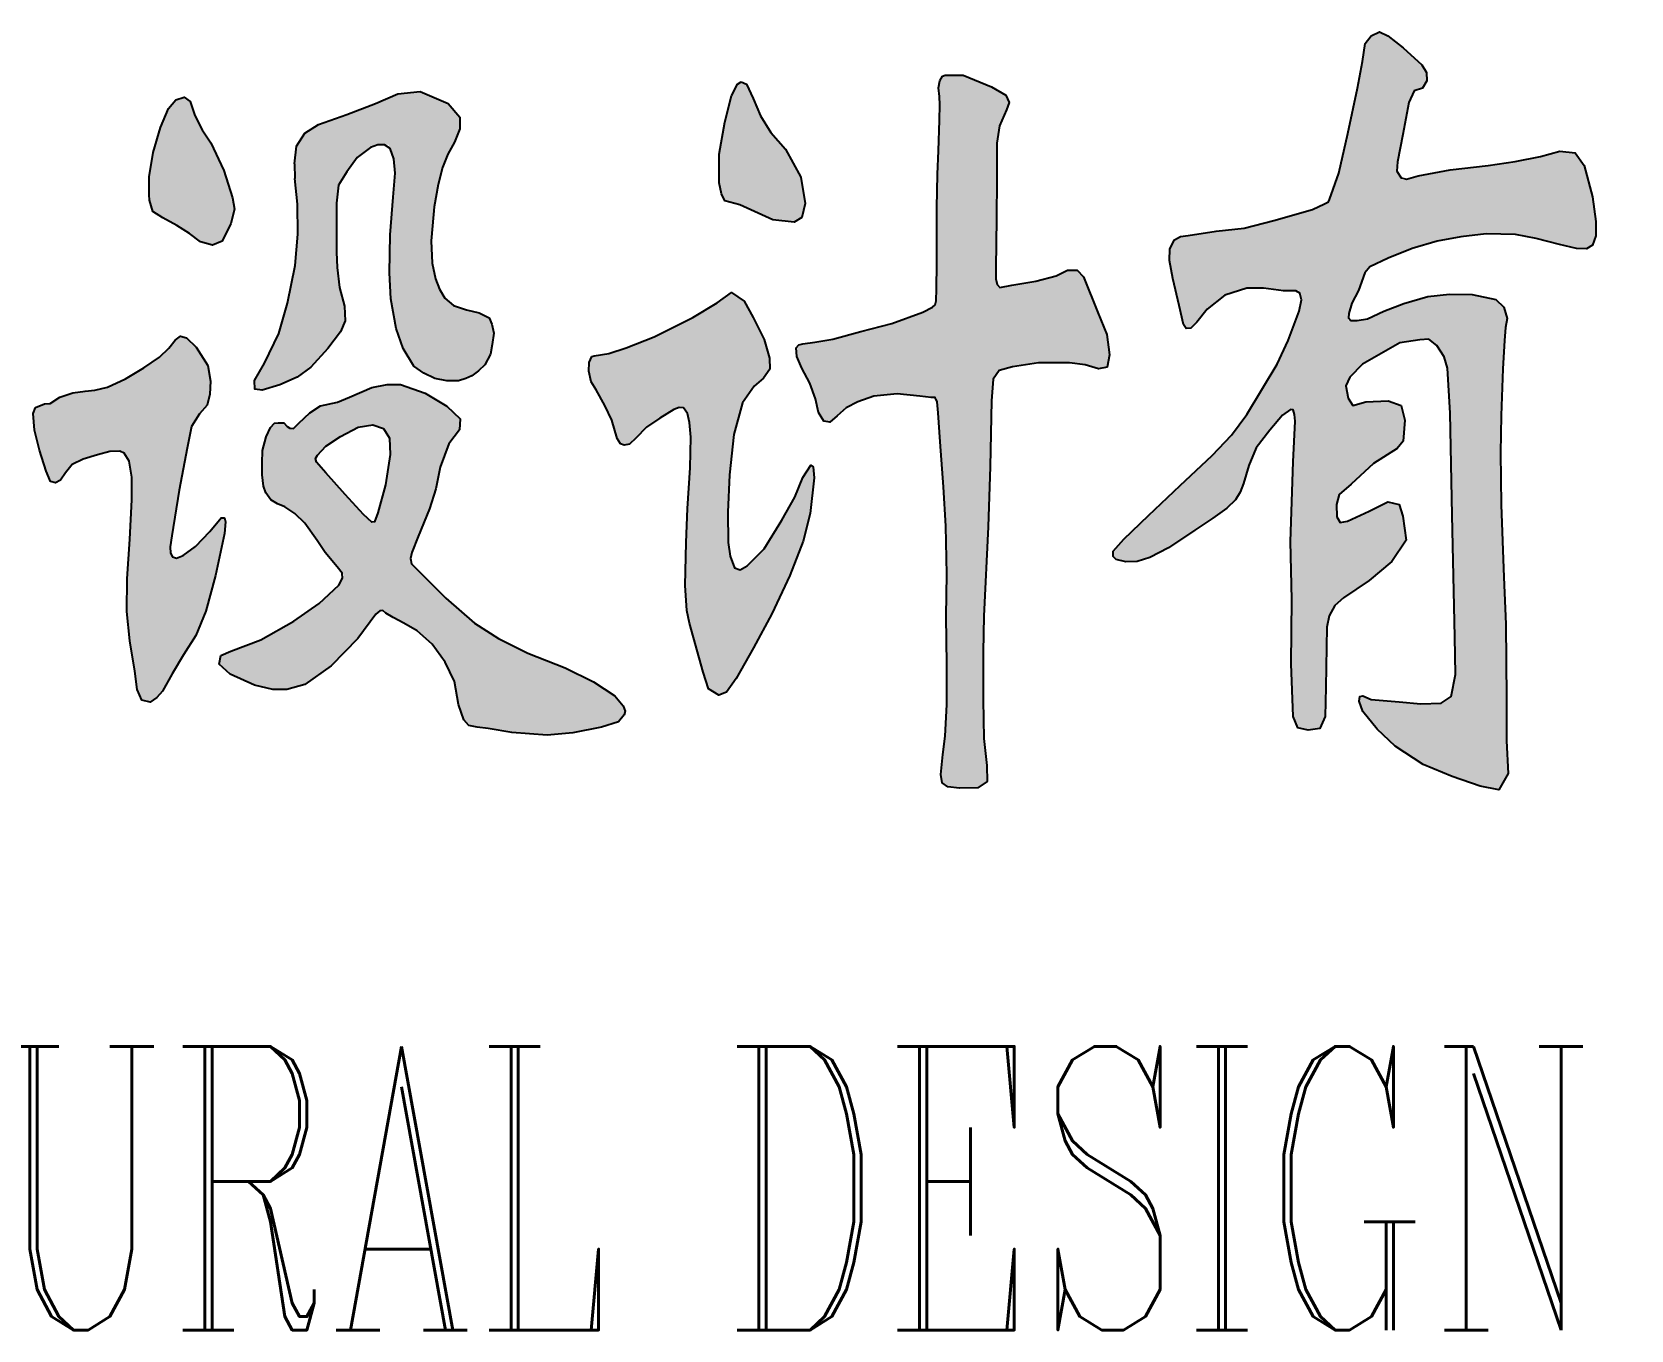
# Model space of a CAD drawing. Extents: x 367348645 to 367600945, y 521264746 to 521442946.
# Drawn here: x 367588187 to 367592638, y 521425288 to 521428901 of the extents above; entities that cross this region are included whole.
import ezdxf

# ---------------------------------------------------------------- set-up
doc = ezdxf.new("R2010")
doc.units = 0
doc.header["$LTSCALE"] = 1000
doc.header["$MEASUREMENT"] = 0
doc.layers.add('0-图框', color=4, linetype='Continuous')
doc.styles.add('chc-图签单线文字', font='romanc.shx', dxfattribs={"bigfont": 'hztxt.shx'})

# ---------------------------------------------------------------- blocks, each defined once
blk = doc.blocks.new('w1')
at = {"layer": '0-图框'}
blk.add_hatch(color=5, dxfattribs=at).paths.add_polyline_path([(83451.8, -1244.8), (83452.4, -1235.3), (83460.1, -1207.4), (83468.6, -1174.6), (83476.3, -1162.8), (83488.4, -1160.1), (83494.4, -1152.4), (83494.1, -1143.9), (83487.6, -1136.2), (83460.9, -1118.8), (83438.5, -1106.6), (83426.9, -1102.5), (83414.8, -1106.6), (83406.2, -1114.3), (83402.4, -1132.6), (83395.3, -1160.1), (83381.3, -1206.5), (83368.7, -1247), (83354.3, -1275.8), (83347.9, -1278.4), (83330.7, -1284.1), (83275.6, -1295.4), (83233, -1303), (83193, -1306.1), (83152.8, -1310.5), (83141.8, -1311.7), (83133.3, -1315.1), (83126.4, -1324.3), (83126.2, -1336.3), (83131, -1354.5), (83140, -1382.3), (83146.2, -1401.7), (83149.8, -1405.8), (83156.7, -1405.6), (83165.4, -1399.2), (83180, -1386.1), (83205.4, -1371.8), (83236.9, -1364.6), (83260.5, -1364.6), (83289.4, -1367.4), (83311.4, -1367.1), (83315.3, -1376.4), (83311.7, -1387.9), (83295.8, -1417.9), (83280.2, -1442.2), (83236.8, -1493.6), (83214.8, -1514.8), (83187.1, -1535.6), (83141.4, -1566.3), (83096.2, -1596.9), (83060.9, -1621.1), (83045.4, -1633.4), (83045.6, -1639.1), (83049.5, -1642.1), (83063.7, -1644.6), (83079.6, -1644.2), (83097.8, -1640), (83124.9, -1630.2), (83162.4, -1612.1), (83188, -1599.8), (83208.1, -1589.4), (83220.6, -1581.2), (83227.4, -1573.2), (83232, -1564.5), (83239.8, -1546), (83250.4, -1527.8), (83269.7, -1509.9), (83288.1, -1494.3), (83302, -1487.2), (83306.3, -1495.8), (83303.3, -1542), (83299.6, -1623.7), (83301.2, -1683), (83300.1, -1748.7), (83303.3, -1802.7), (83309.7, -1814.4), (83324.5, -1816.5), (83341.5, -1814.9), (83348.9, -1802.7), (83350, -1772.5), (83351.6, -1711.4), (83354.7, -1699.8), (83362.7, -1689.2), (83375.4, -1681.2), (83412, -1663.7), (83444.3, -1644.2), (83465, -1622.3), (83460.2, -1597.9), (83454.9, -1585.8), (83438.5, -1583.1), (83412, -1592.6), (83381.2, -1602.7), (83370.6, -1604.3), (83365.9, -1598.5), (83365.3, -1585.8), (83369.1, -1575.7), (83386, -1565.1), (83418.3, -1543.9), (83452.3, -1528.6), (83460.7, -1521.1), (83462.9, -1499.4), (83457.6, -1484.6), (83439, -1479.8), (83407.2, -1480.9), (83388.7, -1484.6), (83381.8, -1477.2), (83378.6, -1464.5), (83384.4, -1455.5), (83402.4, -1442.2), (83456, -1420.5), (83484.6, -1417.4), (83497.3, -1416.8), (83509, -1423.2), (83519.6, -1434.8), (83524, -1446.3), (83527.8, -1492.4), (83530.9, -1596.8), (83534.7, -1721), (83535.4, -1759.6), (83529.4, -1782.3), (83515, -1789.1), (83486.2, -1789.8), (83455.2, -1787.6), (83415.1, -1785.3), (83403, -1781.5), (83398.5, -1782.3), (83397.7, -1786.8), (83403, -1797.4), (83423.4, -1815.5), (83449.2, -1832.9), (83489.3, -1851.8), (83530.9, -1863.9), (83571, -1873.8), (83597.5, -1877.5), (83611.1, -1860.9), (83608.8, -1827.6), (83608.8, -1783.8), (83607.7, -1708.1), (83604.8, -1660.3), (83600.9, -1586), (83600.3, -1532.9), (83601.2, -1494.8), (83603.3, -1447.1), (83605.7, -1417.9), (83607.1, -1404.9), (83609.8, -1395.4), (83604.7, -1384.1), (83593.2, -1376.1), (83559.7, -1371.1), (83527.2, -1370.8), (83496.2, -1373.2), (83461.6, -1380.2), (83433.2, -1388.2), (83409.8, -1395.9), (83394.7, -1397.7), (83382, -1397.7), (83382.9, -1390.3), (83387.3, -1380), (83396.5, -1367), (83408.5, -1344.2), (83439.2, -1333.8), (83473.5, -1324), (83509.5, -1316.3), (83543.5, -1312.2), (83579.6, -1309), (83621.7, -1309.8), (83651, -1313.6), (83684.4, -1319.8), (83708.7, -1323.9), (83723.2, -1324.2), (83732, -1320.7), (83736.5, -1310.9), (83736.5, -1296.5), (83731.7, -1271.1), (83719.9, -1238.9), (83706.9, -1226.1), (83685, -1224.4), (83657.5, -1229.7), (83621.1, -1235), (83582.2, -1239.2), (83527.8, -1243.6), (83482.2, -1249.8), (83459.9, -1254.2)])
h = blk.add_hatch(color=5, dxfattribs=at)
h.paths.add_polyline_path([(82481.1, -1227.6), (82481.1, -1256.9), (82484.6, -1268.1), (82489.3, -1275.2), (82511.1, -1279.3), (82558.1, -1294.5), (82588.7, -1296.9), (82599.8, -1292.2), (82604.5, -1278.1), (82598.1, -1251.1), (82576.3, -1222.3), (82555.2, -1205.3), (82540.5, -1188.2), (82529.9, -1170.6), (82520.5, -1155.9), (82512.8, -1153.6), (82507.5, -1155.9), (82498.7, -1167.7), (82489.3, -1194.7)])
h.paths.add_polyline_path([(82443.5, -1394.4), (82388.2, -1414.4), (82348.2, -1425.5), (82323.5, -1431.4), (82302.4, -1433.7), (82298.9, -1434.6), (82294.9, -1440.7), (82294.6, -1449.6), (82298, -1460.3), (82305, -1468.6), (82317.7, -1484.5), (82327.7, -1499.7), (82335.2, -1518.2), (82339.9, -1523.7), (82345.3, -1525.1), (82352.8, -1524.2), (82362.1, -1517.9), (82377.1, -1506.7), (82396.4, -1497.4), (82421.4, -1486.4), (82430.4, -1486.8), (82435.9, -1492.8), (82438.8, -1501.8), (82440.5, -1517), (82439.9, -1548.3), (82435.9, -1589.8), (82433.9, -1624.7), (82432.7, -1668.6), (82435, -1694.3), (82438.8, -1707.3), (82458.4, -1757.4), (82466.2, -1774.4), (82480.9, -1780.7), (82491.9, -1777.6), (82505.4, -1763.7), (82530.2, -1732.3), (82556.8, -1697.7), (82582.5, -1658.5), (82601.5, -1623.2), (82611.6, -1595), (82617.4, -1558.6), (82615.9, -1547.4), (82612.5, -1545.7), (82600.9, -1558.1), (82589.4, -1578.2), (82570.9, -1601.9), (82545.6, -1631.3), (82521.6, -1648.6), (82511.5, -1652.6), (82503.2, -1650.6), (82496.8, -1638.8), (82494.2, -1624.6), (82493.6, -1593.5), (82495.9, -1555.5), (82502.3, -1514.1), (82514.7, -1481.8), (82531.2, -1464.8), (82544.7, -1456.5), (82553.6, -1447.5), (82553.4, -1436.3), (82545.6, -1417), (82530, -1394.6), (82517.3, -1377.9), (82498.7, -1369.1), (82478.2, -1379.7)])
h.paths.add_polyline_path([(82772.8, -1389), (82728.4, -1400.8), (82683.9, -1409), (82644, -1416.7), (82618.1, -1419.7), (82601, -1421.5), (82595.5, -1422.4), (82591.6, -1425.5), (82592.5, -1434.3), (82599.8, -1446.3), (82611.1, -1461.8), (82619.3, -1477.6), (82623.3, -1491.6), (82631.2, -1500.5), (82639.7, -1501.7), (82650.4, -1495), (82663.2, -1486.8), (82679.6, -1480.7), (82702.9, -1474.9), (82736.1, -1472.5), (82768.7, -1474.9), (82784.8, -1476.4), (82793.2, -1476.4), (82794.9, -1492), (82797.6, -1521.8), (82802.5, -1567.6), (82805.8, -1608.1), (82807.1, -1656.9), (82806.4, -1700.1), (82807.1, -1749.5), (82807.1, -1790.3), (82804.9, -1822.9), (82801.6, -1841.4), (82798.8, -1862.1), (82800.4, -1870.6), (82808.9, -1874.6), (82825.3, -1876.1), (82851.8, -1875.5), (82864.9, -1869.1), (82864.6, -1852.7), (82860.1, -1825.3), (82859.4, -1785.7), (82859.4, -1736.5), (82860.4, -1700), (82866.5, -1608.5), (82869.2, -1547), (82871.4, -1479.9), (82873.5, -1457.7), (82882, -1448.9), (82901.2, -1444.9), (82938.4, -1441), (82982.8, -1441), (83005.4, -1442.8), (83024.6, -1447.1), (83036.8, -1445.5), (83040.1, -1432.8), (83036.5, -1411.8), (83023.4, -1389.5), (83003.2, -1353.1), (82994.1, -1346.1), (82980, -1346.1), (82963.9, -1351.8), (82934.7, -1357.3), (82900.5, -1361.6), (82880.9, -1364.3), (82877.4, -1354.9), (82877.4, -1343.6), (82878.6, -1293.7), (82878.9, -1252.6), (82878.9, -1216.3), (82882.9, -1198.5), (82892.9, -1182), (82896.3, -1174.6), (82891.6, -1167.2), (82871.1, -1158.5), (82830.7, -1146.8), (82805, -1146.8), (82800.9, -1147.8), (82797.1, -1152.3), (82795.3, -1159.6), (82797.6, -1172.9), (82796.8, -1192.8), (82795.2, -1224.1), (82794, -1248.1), (82792.9, -1282.5), (82792.9, -1315.5), (82792.9, -1339.8), (82792.3, -1365.3), (82791.9, -1382.3)])
h = blk.add_hatch(color=5, dxfattribs=at)
h.paths.add_polyline_path([(81772.1, -1244.2), (81753.6, -1215.9), (81740.8, -1202.5), (81730.6, -1187.9), (81723.8, -1173.6), (81715.4, -1169.1), (81703.2, -1171.8), (81693, -1180.7), (81681.4, -1200.1), (81670.9, -1225.8), (81665.3, -1250.5), (81665, -1269), (81665.6, -1274.4), (81670.3, -1286), (81684.7, -1292.6), (81704.7, -1300.3), (81722.9, -1308.7), (81738.4, -1317.3), (81755.7, -1320.6), (81769.4, -1316.4), (81782, -1298.5), (81787.3, -1283.9), (81784.4, -1272)])
h.paths.add_polyline_path([(81719.3, -1528.3), (81725.9, -1506.1), (81737, -1493.2), (81748.1, -1484.2), (81752.1, -1472.9), (81752.9, -1459.8), (81748.9, -1443.8), (81732.4, -1424.9), (81718.7, -1415.5), (81709.8, -1413.6), (81702.2, -1417.6), (81693.3, -1426), (81680.1, -1435.1), (81657.3, -1445.9), (81631.1, -1457.4), (81605.3, -1465.8), (81587.5, -1469), (81573.3, -1470), (81556, -1471.6), (81537.1, -1476.1), (81523.4, -1482.4), (81515.3, -1482.9), (81502.2, -1486.6), (81498.8, -1492.9), (81500.9, -1509.7), (81508, -1530.3), (81517.5, -1551.7), (81523.7, -1562.3), (81531.1, -1563.5), (81538.3, -1560.9), (81545.4, -1553.3), (81554.9, -1544.8), (81570.8, -1539.5), (81590.9, -1535.1), (81608.7, -1531.7), (81627.6, -1531), (81636.4, -1541.6), (81640.3, -1557.9), (81640.3, -1581), (81637.5, -1621.1), (81633.8, -1661.9), (81633.1, -1695.2), (81637.3, -1725.2), (81644.4, -1756.3), (81648.1, -1775.2), (81654.6, -1785.8), (81666.6, -1788.1), (81676, -1783.3), (81684.4, -1776.8), (81698.2, -1759.1), (81714.4, -1739.7), (81731.9, -1719.8), (81746.2, -1694.9), (81760.3, -1658.4), (81772.8, -1615.5), (81774.6, -1603.5), (81772.8, -1599.5), (81768.4, -1599.3), (81752, -1613.4), (81731.2, -1628.8), (81713.7, -1638.1), (81700.4, -1641.6), (81694.5, -1634), (81697.6, -1617.9), (81707.9, -1571.2)])
h.paths.add_polyline_path([(81857.8, -1502.2), (81849.9, -1502.2), (81844.4, -1502.6), (81839, -1507), (81832.6, -1516.7), (81827.6, -1530.6), (81826.8, -1543.4), (81826.8, -1555.3), (81829, -1567), (81832.3, -1574), (81839.4, -1581.2), (81849, -1585.1), (81859.5, -1588.1), (81873.9, -1594.9), (81887.8, -1605), (81905.5, -1622.8), (81917.1, -1634.8), (81934.5, -1649.5), (81944, -1658.2), (81936.9, -1668.2), (81908.3, -1687.2), (81872.3, -1705.2), (81825.1, -1724.1), (81782.2, -1735.9), (81767.6, -1740.2), (81765.5, -1749.2), (81781, -1759.2), (81815.8, -1770.6), (81842.3, -1775), (81862.1, -1775), (81887.9, -1770), (81925.5, -1750.8), (81963.7, -1722.8), (81993.2, -1694.6), (81999.6, -1694.3), (82004.1, -1697), (82014.3, -1701.5), (82029.7, -1707.3), (82048.9, -1714.9), (82070.3, -1728.8), (82088.8, -1747.2), (82102.1, -1767), (82107.8, -1790.3), (82115.5, -1806.2), (82122.9, -1812), (82134.8, -1813.7), (82150.7, -1814.9), (82184.2, -1819), (82234.9, -1821.9), (82271.8, -1819.2), (82312.9, -1813.5), (82337.2, -1808.1), (82345.2, -1800.9), (82346.7, -1797.2), (82344, -1791.6), (82331.8, -1781.5), (82301.3, -1767.3), (82260.7, -1752.9), (82207.2, -1737.9), (82165.5, -1722.8), (82130.9, -1707.3), (82089.7, -1681.6), (82049.3, -1652.5), (82038.2, -1644.7), (82041.3, -1635), (82050.2, -1618.4), (82066.4, -1590.4), (82075.5, -1569.8), (82081.8, -1547.7), (82094.1, -1523.9), (82109.5, -1509.3), (82110.3, -1498.2), (82091.3, -1485.2), (82060.1, -1471.8), (82025.2, -1463.1), (82005.9, -1463.1), (81984.1, -1466.2), (81952, -1476.1), (81935, -1481.2), (81910.5, -1484.8), (81895, -1491.9), (81879.2, -1502.6), (81870.2, -1509.2), (81862.6, -1506.2)])
h.paths.add_polyline_path([(81917.9, -1526.3), (81938.9, -1516.4), (81964.2, -1506.8), (81985.2, -1504.4), (82000.6, -1508.2), (82009.2, -1517.8), (82010.2, -1534.6), (82003.3, -1565.7), (81992.7, -1594.5), (81986.5, -1605.3), (81972.1, -1595.9), (81945.7, -1575.7), (81917.9, -1553.4), (81902.2, -1540.5), (81905.9, -1535.2)], flags=16)
h.paths.add_polyline_path([(81934.4, -1343.4), (81933.4, -1327.8), (81933.5, -1302.5), (81933.2, -1277.5), (81936.4, -1259.3), (81948.2, -1245.6), (81962.9, -1230.9), (81981.8, -1220.6), (81992.4, -1217.8), (82008, -1217.8), (82015.4, -1232.1), (82017.3, -1246.8), (82014.4, -1271.5), (82010, -1310), (82009, -1349), (82011.2, -1375.5), (82018.6, -1405.9), (82028.9, -1426.4), (82044.3, -1444.3), (82058.2, -1451.4), (82073.9, -1457.1), (82091.2, -1459.4), (82108.2, -1459.4), (82118.7, -1457.1), (82127.1, -1454.1), (82136.6, -1449.1), (82145.5, -1442.8), (82153.9, -1432.1), (82156.2, -1422.3), (82158.5, -1410.5), (82155.7, -1401.3), (82152.1, -1395), (82137.6, -1389.6), (82119.4, -1386.7), (82100.7, -1382.1), (82088.5, -1374.6), (82080.7, -1365.5), (82075, -1355.1), (82070.5, -1338.9), (82068.9, -1316.2), (82070.7, -1300.8), (82073.3, -1281.4), (82078.9, -1258.6), (82084.9, -1241.1), (82092.9, -1227.6), (82102.1, -1215.1), (82110, -1201.7), (82110, -1189.7), (82093.3, -1175.8), (82053, -1163.3), (82021, -1165.6), (81989, -1175.8), (81948.2, -1186.9), (81907.4, -1197.1), (81888, -1205.9), (81875.9, -1219.3), (81873.1, -1237.4), (81873.5, -1252.3), (81877.4, -1278.5), (81878, -1309.3), (81874.2, -1341.3), (81863.3, -1380), (81850.8, -1411), (81830.3, -1441.4), (81815.9, -1459), (81816.3, -1467.9), (81827.1, -1468.9), (81852.4, -1463.4), (81876.8, -1455.7), (81896.6, -1445.5), (81920.9, -1426.3), (81938.9, -1409.3), (81945.6, -1397.8), (81944.6, -1383.1), (81937.6, -1363.9)])
at = {"layer": '0-图框', "color": 5}
for points in [[(83355.2, -1274), (83368.7, -1247), (83381.3, -1206.5), (83395.3, -1160.1), (83402.4, -1132.6), (83406.2, -1114.3), (83414.8, -1106.6), (83426.9, -1102.5), (83438.5, -1106.6), (83460.9, -1118.8), (83487.6, -1136.2), (83494.1, -1143.9), (83494.4, -1152.4), (83488.4, -1160.1), (83476.3, -1162.8), (83468.6, -1174.6), (83460.1, -1207.4), (83452.4, -1235.3), (83451.8, -1244.8), (83457.7, -1251.6), (83465.7, -1253.1), (83482.2, -1249.8), (83527.8, -1243.6), (83582.2, -1239.2), (83621.1, -1235), (83657.5, -1229.7), (83685, -1224.4), (83706.9, -1226.1), (83719.9, -1238.9), (83731.7, -1271.1), (83736.5, -1296.5), (83736.5, -1310.9), (83732, -1320.7), (83723.2, -1324.2), (83708.7, -1323.9), (83684.4, -1319.8), (83651, -1313.6), (83621.7, -1309.8), (83579.6, -1309), (83543.5, -1312.2), (83509.5, -1316.3), (83473.5, -1324), (83439.2, -1333.8), (83413.1, -1342.6), (83406, -1348.8), (83396.5, -1367), (83387.3, -1380), (83382.9, -1390.3), (83382.3, -1395), (83385.9, -1397.7), (83394.7, -1397.7), (83409.8, -1395.9), (83433.2, -1388.2), (83461.6, -1380.2), (83496.2, -1373.2), (83527.2, -1370.8), (83559.7, -1371.1), (83593.2, -1376.1), (83604.7, -1384.1), (83609.8, -1395.4), (83607.1, -1404.9), (83605.7, -1417.9), (83603.3, -1447.1), (83601.2, -1494.8), (83600.3, -1532.9), (83600.9, -1586), (83604.8, -1660.3), (83607.7, -1708.1), (83608.8, -1783.8), (83608.8, -1827.6), (83611.1, -1860.9), (83597.5, -1877.5), (83571, -1873.8), (83530.9, -1863.9), (83489.3, -1851.8), (83449.2, -1832.9), (83423.4, -1815.5), (83403, -1797.4), (83397.7, -1786.8), (83398.5, -1782.3), (83403, -1781.5), (83415.1, -1785.3), (83455.2, -1787.6), (83486.2, -1789.8), (83515, -1789.1), (83529.4, -1782.3), (83535.4, -1759.6), (83534.7, -1721), (83530.9, -1596.8), (83527.8, -1492.4), (83524, -1446.3), (83519.6, -1434.8), (83509, -1423.2), (83497.3, -1416.8), (83484.6, -1417.4), (83456, -1420.5), (83402.4, -1442.2), (83384.4, -1455.5), (83378.6, -1464.5), (83381.8, -1477.2), (83388.7, -1484.6), (83407.2, -1480.9), (83439, -1479.8), (83457.6, -1484.6), (83462.9, -1499.4), (83460.7, -1521.1), (83452.3, -1528.6), (83418.3, -1543.9), (83386, -1565.1), (83369.1, -1575.7), (83365.3, -1585.8), (83365.9, -1598.5), (83370.6, -1604.3), (83381.2, -1602.7), (83412, -1592.6), (83438.5, -1583.1), (83454.9, -1585.8), (83460.2, -1597.9), (83465, -1622.3), (83444.3, -1644.2), (83412, -1663.7), (83375.4, -1681.2), (83362.7, -1689.2), (83354.7, -1699.8), (83351.6, -1711.4), (83350, -1772.5), (83348.9, -1802.7), (83341.5, -1814.9), (83324.5, -1816.5), (83309.7, -1814.4), (83303.3, -1802.7), (83300.1, -1748.7), (83301.2, -1683), (83299.6, -1623.7), (83303.3, -1542), (83306, -1500.7), (83305.3, -1493.8), (83303, -1489.1), (83299.3, -1488.6), (83288.1, -1494.3), (83269.7, -1509.9), (83250.4, -1527.8), (83239.8, -1546), (83232, -1564.5), (83227.4, -1573.2), (83220.6, -1581.2), (83208.1, -1589.4), (83188, -1599.8), (83162.4, -1612.1), (83124.9, -1630.2), (83097.8, -1640), (83079.6, -1644.2), (83063.7, -1644.6), (83049.5, -1642.1), (83045.6, -1639.1), (83045.4, -1633.4), (83060.9, -1621.1), (83096.2, -1596.9), (83141.4, -1566.3), (83187.1, -1535.6), (83214.8, -1514.8), (83236.8, -1493.6), (83280.2, -1442.2), (83295.8, -1417.9), (83311.7, -1387.9), (83315.3, -1376.4), (83312.5, -1369.7), (83306.8, -1367.2), (83289.4, -1367.4), (83260.5, -1364.6), (83236.9, -1364.6), (83205.4, -1371.8), (83180, -1386.1), (83165.4, -1399.2), (83156.7, -1405.6), (83149.8, -1405.8), (83146.2, -1401.7), (83140, -1382.3), (83131, -1354.5), (83126.2, -1336.3), (83126.4, -1324.3), (83133.3, -1315.1), (83141.8, -1311.7), (83152.8, -1310.5), (83193, -1306.1), (83233, -1303), (83275.6, -1295.4), (83330.7, -1284.1), (83347.9, -1278.4), (83353.7, -1276.1)], [(82512.8, -1153.6), (82520.5, -1155.9), (82529.9, -1170.6), (82540.5, -1188.2), (82555.2, -1205.3), (82576.3, -1222.3), (82598.1, -1251.1), (82604.5, -1278.1), (82599.8, -1292.2), (82588.7, -1296.9), (82558.1, -1294.5), (82511.1, -1279.3), (82489.3, -1275.2), (82484.6, -1268.1), (82481.1, -1256.9), (82481.1, -1227.6), (82489.3, -1194.7), (82498.7, -1167.7), (82507.5, -1155.9)], [(82805, -1146.8), (82830.7, -1146.8), (82871.1, -1158.5), (82891.6, -1167.2), (82896.3, -1174.6), (82892.9, -1182), (82882.9, -1198.5), (82878.9, -1216.3), (82878.9, -1252.6), (82878.6, -1293.7), (82877.4, -1343.6), (82877.4, -1354.9), (82879.5, -1360.7), (82883.2, -1364), (82900.5, -1361.6), (82934.7, -1357.3), (82963.9, -1351.8), (82980, -1346.1), (82994.1, -1346.1), (83003.2, -1353.1), (83023.4, -1389.5), (83036.5, -1411.8), (83040.1, -1432.8), (83036.8, -1445.5), (83024.6, -1447.1), (83005.4, -1442.8), (82982.8, -1441), (82938.4, -1441), (82901.2, -1444.9), (82882, -1448.9), (82873.5, -1457.7), (82871.4, -1479.9), (82869.2, -1547), (82866.5, -1608.5), (82860.4, -1700), (82859.4, -1736.5), (82859.4, -1785.7), (82860.1, -1825.3), (82864.6, -1852.7), (82864.9, -1869.1), (82851.8, -1875.5), (82825.3, -1876.1), (82808.9, -1874.6), (82800.4, -1870.6), (82798.8, -1862.1), (82801.6, -1841.4), (82804.9, -1822.9), (82807.1, -1790.3), (82807.1, -1749.5), (82806.4, -1700.1), (82807.1, -1656.9), (82805.8, -1608.1), (82802.5, -1567.6), (82797.6, -1521.8), (82794.9, -1492), (82793.6, -1480.7), (82790.6, -1476.4), (82784.8, -1476.4), (82768.7, -1474.9), (82736.1, -1472.5), (82702.9, -1474.9), (82679.6, -1480.7), (82663.2, -1486.8), (82650.4, -1495), (82639.7, -1501.7), (82631.2, -1500.5), (82623.3, -1491.6), (82619.3, -1477.6), (82611.1, -1461.8), (82599.8, -1446.3), (82592.5, -1434.3), (82591.6, -1425.5), (82595.5, -1422.4), (82601, -1421.5), (82618.1, -1419.7), (82644, -1416.7), (82683.9, -1409), (82728.4, -1400.8), (82772.8, -1389), (82786.8, -1384.1), (82790.7, -1381.5), (82792, -1377.4), (82792.3, -1365.3), (82792.9, -1339.8), (82792.9, -1315.5), (82792.9, -1282.5), (82794, -1248.1), (82795.2, -1224.1), (82796.8, -1192.8), (82797.4, -1177), (82796.8, -1168.5), (82795.3, -1159.6), (82797.1, -1152.3), (82800.9, -1147.8)], [(81665, -1269), (81665.3, -1250.5), (81670.9, -1225.8), (81681.4, -1200.1), (81693, -1180.7), (81703.2, -1171.8), (81715.4, -1169.1), (81723.8, -1173.6), (81730.6, -1187.9), (81740.8, -1202.5), (81753.6, -1215.9), (81772.1, -1244.2), (81784.4, -1272), (81787.3, -1283.9), (81782, -1298.5), (81769.4, -1316.4), (81755.7, -1320.6), (81738.4, -1317.3), (81722.9, -1308.7), (81704.7, -1300.3), (81684.7, -1292.6), (81670.3, -1286), (81665.6, -1274.4)], [(81502.2, -1486.6), (81515.3, -1482.9), (81523.4, -1482.4), (81537.1, -1476.1), (81556, -1471.6), (81573.3, -1470), (81587.5, -1469), (81605.3, -1465.8), (81631.1, -1457.4), (81657.3, -1445.9), (81680.1, -1435.1), (81693.3, -1426), (81702.2, -1417.6), (81709.8, -1413.6), (81718.7, -1415.5), (81732.4, -1424.9), (81748.9, -1443.8), (81752.9, -1459.8), (81752.1, -1472.9), (81748.1, -1484.2), (81737, -1493.2), (81725.9, -1506.1), (81719.3, -1528.3), (81707.9, -1571.2), (81697.6, -1617.9), (81695.4, -1629.1), (81695.7, -1635.5), (81698.7, -1639.4), (81704.2, -1640.6), (81713.7, -1638.1), (81731.2, -1628.8), (81752, -1613.4), (81768.4, -1599.3), (81772.8, -1599.5), (81774.6, -1603.5), (81772.8, -1615.5), (81760.3, -1658.4), (81746.2, -1694.9), (81731.9, -1719.8), (81714.4, -1739.7), (81698.2, -1759.1), (81684.4, -1776.8), (81676, -1783.3), (81666.6, -1788.1), (81654.6, -1785.8), (81648.1, -1775.2), (81644.4, -1756.3), (81637.3, -1725.2), (81633.1, -1695.2), (81633.8, -1661.9), (81637.5, -1621.1), (81640.3, -1581), (81640.3, -1557.9), (81636.4, -1541.6), (81629.4, -1533.3), (81623, -1531.2), (81608.7, -1531.7), (81590.9, -1535.1), (81570.8, -1539.5), (81554.9, -1544.8), (81545.4, -1553.3), (81538.3, -1560.9), (81531.1, -1563.5), (81523.7, -1562.3), (81517.5, -1551.7), (81508, -1530.3), (81500.9, -1509.7), (81498.8, -1492.9)], [(81849.9, -1502.2), (81857.8, -1502.2), (81862.6, -1506.2), (81866.6, -1507.7), (81871.7, -1508.1), (81879.2, -1502.6), (81895, -1491.9), (81910.5, -1484.8), (81935, -1481.2), (81952, -1476.1), (81984.1, -1466.2), (82005.9, -1463.1), (82025.2, -1463.1), (82060.1, -1471.8), (82091.3, -1485.2), (82110.3, -1498.2), (82109.5, -1509.3), (82094.1, -1523.9), (82081.8, -1547.7), (82075.5, -1569.8), (82066.4, -1590.4), (82050.2, -1618.4), (82041.3, -1635), (82039.4, -1641), (82040.7, -1646.5), (82049.3, -1652.5), (82089.7, -1681.6), (82130.9, -1707.3), (82165.5, -1722.8), (82207.2, -1737.9), (82260.7, -1752.9), (82301.3, -1767.3), (82331.8, -1781.5), (82344, -1791.6), (82346.7, -1797.2), (82345.2, -1800.9), (82337.2, -1808.1), (82312.9, -1813.5), (82271.8, -1819.2), (82234.9, -1821.9), (82184.2, -1819), (82150.7, -1814.9), (82134.8, -1813.7), (82122.9, -1812), (82115.5, -1806.2), (82107.8, -1790.3), (82102.1, -1767), (82088.8, -1747.2), (82070.3, -1728.8), (82048.9, -1714.9), (82029.7, -1707.3), (82014.3, -1701.5), (82004.1, -1697), (81999.6, -1694.3), (81995.3, -1694.5), (81989.7, -1698), (81963.7, -1722.8), (81925.5, -1750.8), (81887.9, -1770), (81862.1, -1775), (81842.3, -1775), (81815.8, -1770.6), (81781, -1759.2), (81765.5, -1749.2), (81767.6, -1740.2), (81782.2, -1735.9), (81825.1, -1724.1), (81872.3, -1705.2), (81908.3, -1687.2), (81936.9, -1668.2), (81941.9, -1661.1), (81941.5, -1655.9), (81934.5, -1649.5), (81917.1, -1634.8), (81905.5, -1622.8), (81887.8, -1605), (81873.9, -1594.9), (81859.5, -1588.1), (81849, -1585.1), (81839.4, -1581.2), (81832.3, -1574), (81829, -1567), (81826.8, -1555.3), (81826.8, -1543.4), (81827.6, -1530.6), (81832.6, -1516.7), (81839, -1507), (81844.4, -1502.6)], [(81905.9, -1535.2), (81917.9, -1526.3), (81938.9, -1516.4), (81964.2, -1506.8), (81985.2, -1504.4), (82000.6, -1508.2), (82009.2, -1517.8), (82010.2, -1534.6), (82003.3, -1565.7), (81992.7, -1594.5), (81987.6, -1603.4), (81984.1, -1603.8), (81972.1, -1595.9), (81945.7, -1575.7), (81917.9, -1553.4), (81904.6, -1542.4), (81903.5, -1538.7)]]:
    blk.add_lwpolyline(points, close=True, dxfattribs=at)
for points in [[(81873.1, -1237.4), (81875.9, -1219.3), (81888, -1205.9), (81907.4, -1197.1), (81948.2, -1186.9), (81989, -1175.8), (82021, -1165.6), (82053, -1163.3), (82093.3, -1175.8), (82110, -1189.7), (82110, -1201.7), (82102.1, -1215.1), (82092.9, -1227.6)], [(82092.9, -1227.6), (82084.9, -1241.1), (82078.9, -1258.6), (82073.3, -1281.4), (82070.7, -1300.8), (82068.9, -1316.2), (82070.5, -1338.9), (82075, -1355.1), (82080.7, -1365.5), (82088.5, -1374.6), (82100.7, -1382.1), (82119.4, -1386.7), (82137.6, -1389.6), (82152.1, -1395), (82155.7, -1401.3), (82158.5, -1410.5), (82156.2, -1422.3), (82153.9, -1432.1), (82145.5, -1442.8), (82136.6, -1449.1), (82127.1, -1454.1), (82118.7, -1457.1), (82108.2, -1459.4), (82091.2, -1459.4), (82073.9, -1457.1), (82058.2, -1451.4), (82044.3, -1444.3), (82028.9, -1426.4), (82018.6, -1405.9), (82011.2, -1375.5), (82009, -1349), (82010, -1310), (82014.4, -1271.5), (82017.3, -1246.8), (82015.4, -1232.1), (82010, -1221.6), (82002.3, -1217.8), (81992.4, -1217.8), (81981.8, -1220.6), (81962.9, -1230.9), (81948.2, -1245.6), (81936.4, -1259.3), (81933.2, -1277.5), (81933.5, -1302.5), (81933.4, -1327.8), (81934.4, -1343.4), (81937.6, -1363.9), (81944.6, -1383.1), (81945.6, -1397.8), (81938.9, -1409.3), (81920.9, -1426.3), (81896.6, -1445.5), (81876.8, -1455.7), (81852.4, -1463.4), (81827.1, -1468.9), (81816.3, -1467.9), (81815.9, -1459), (81830.3, -1441.4), (81850.8, -1411), (81863.3, -1380), (81874.2, -1341.3), (81878, -1309.3), (81877.4, -1278.5), (81873.5, -1252.3)], [(81873.1, -1237.4), (81873.5, -1252.3)], [(82302.4, -1433.7), (82323.5, -1431.4), (82348.2, -1425.5), (82388.2, -1414.4), (82443.5, -1394.4), (82478.2, -1379.7), (82498.7, -1369.1), (82517.3, -1377.9), (82530, -1394.6), (82545.6, -1417), (82553.4, -1436.3), (82553.6, -1447.5), (82544.7, -1456.5), (82531.2, -1464.8), (82514.7, -1481.8), (82502.3, -1514.1), (82495.9, -1555.5), (82493.6, -1593.5), (82494.2, -1624.6), (82496.8, -1638.8), (82503.2, -1650.6), (82511.5, -1652.6), (82521.6, -1648.6), (82545.6, -1631.3), (82570.9, -1601.9), (82589.4, -1578.2), (82600.9, -1558.1), (82612.5, -1545.7), (82615.9, -1547.4), (82617.4, -1558.6), (82611.6, -1595), (82601.5, -1623.2), (82582.5, -1658.5), (82556.8, -1697.7), (82530.2, -1732.3), (82505.4, -1763.7), (82491.9, -1777.6), (82480.9, -1780.7), (82466.2, -1774.4), (82458.4, -1757.4), (82438.8, -1707.3), (82435, -1694.3), (82432.7, -1668.6), (82433.9, -1624.7), (82435.9, -1589.8), (82439.9, -1548.3), (82440.5, -1517), (82438.8, -1501.8), (82435.9, -1492.8), (82430.4, -1486.8), (82423.8, -1486.5), (82416.6, -1488.5), (82396.4, -1497.4), (82377.1, -1506.7), (82362.1, -1517.9), (82352.8, -1524.2), (82345.3, -1525.1), (82339.9, -1523.7), (82335.2, -1518.2), (82327.7, -1499.7), (82317.7, -1484.5), (82305, -1468.6), (82298, -1460.3), (82294.6, -1449.6), (82294.9, -1440.7), (82298.9, -1434.6)], [(82298.9, -1434.6), (82302.4, -1433.7)]]:
    blk.add_lwpolyline(points, dxfattribs=at)

msp = doc.modelspace()

# ---------------------------------------------------------------- block references
at = {"xscale": 1.943999999959487, "yscale": 2.721600000048056, "zscale": 1.944}
msp.add_blockref('w1', (367429756.155, 521431901.54), dxfattribs=at)

# ---------------------------------------------------------------- texts
at = {"layer": '0-图框', "style": 'chc-图签单线文字', "width": 0.6}
msp.add_text('SHENZHEN DEPUS ARCHITECTURAL DESIGN CO., LTD', height=789.36, dxfattribs=at).set_placement((367578031.817, 521425287.558))

doc.saveas('drawing.dxf')
